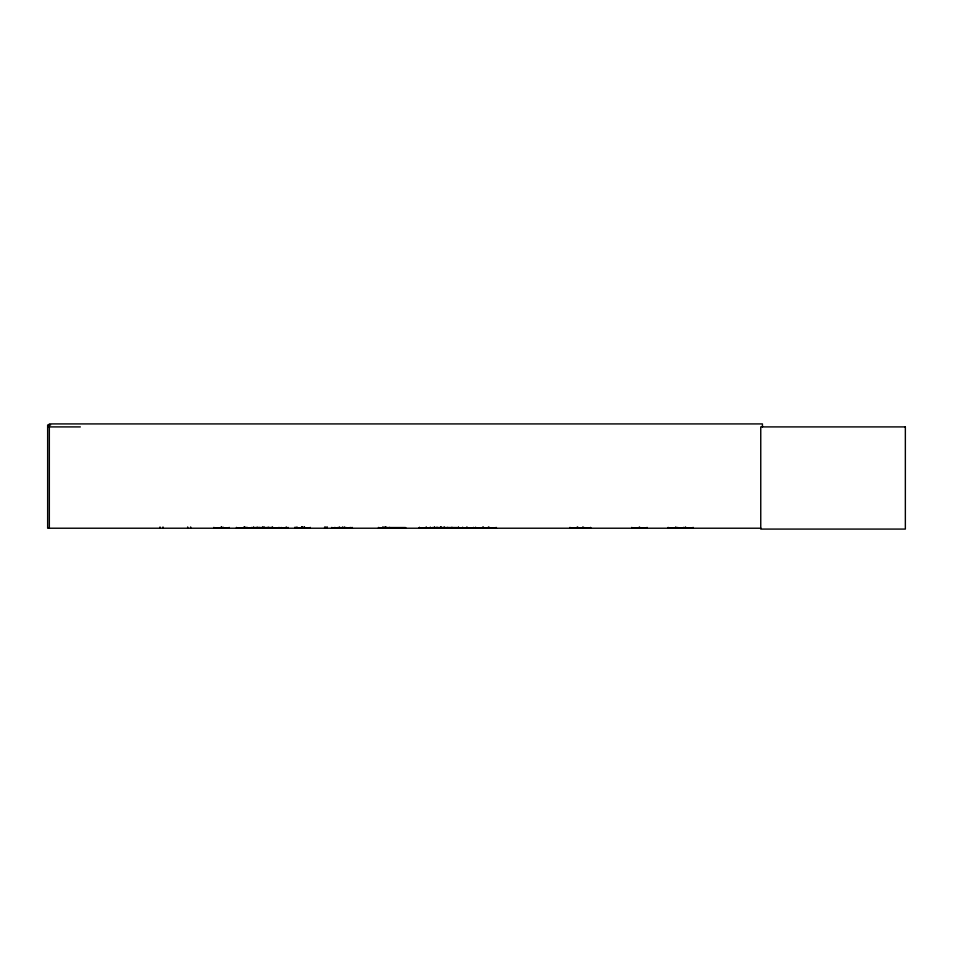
<?xml version="1.0" encoding="UTF-8"?>
<svg xmlns="http://www.w3.org/2000/svg" width="953" height="953" viewBox="0 0 953 953"><rect width="100%" height="100%" fill="white"/><g stroke="black" fill="none" stroke-linecap="round" stroke-linejoin="round"><path stroke-width="1.43" d="M229.185 527.378L229.173 528.224L213.841 528.188L213.853 527.378M251.783 528.188L251.783 527.378M334.884 528.188L334.896 527.378M350.216 528.188L350.216 527.378M432.865 528.093L432.9 527.378M331.465 528.224L352.431 528.141M331.751 528.093L331.811 527.378M345.725 528.093L345.784 527.378M475.261 528.224L496.513 528.141M569.668 528.117L590.884 528.141M583.712 528.093L583.772 527.378M256.738 528.224L257.012 527.45M257.25 528.01L257.096 527.378M267.924 528.117L267.853 527.378M268.365 528.093L268.46 527.378M418.867 528.224L462.467 528.117M430.053 528.117L429.982 527.378M244.087 528.093L244.123 527.45M301.767 528.141L301.756 527.164M302.363 528.093L302.315 527.164M419.308 528.117L419.38 527.45M378.162 528.117L405.585 528.165M451.698 528.117L451.782 527.45L451.853 528.224M280.635 528.117L287.818 528.117M281.147 528.117L281.242 527.45L281.338 528.224M50.628 424.99L47.65 424.99L47.65 528.224L760.947 528.224M47.65 426.908L80.338 426.908M254.237 527.557L273.32 527.557M386.477 527.557L405.561 527.557M434.258 527.557L457.261 527.557M254.201 527.807L273.356 527.807M386.441 527.831L405.597 527.807M434.223 527.807L457.297 527.831M474.129 528.188L462.908 528.117M631.768 528.01L647.087 528.01M693.093 528.01L668.172 528.188L668.172 527.378M385.405 528.188L385.548 527.164M384.869 528.117L384.762 527.45M326.593 528.117L327.367 526.949M304.233 528.141L304.245 527.164M302.506 528.117L302.601 527.378M295.323 528.117L295.227 527.45M269.056 528.117L268.972 527.45L268.889 528.224M279.527 528.117L236.451 528.188L236.463 527.378M590.574 528.093L590.515 527.378M482.48 528.117L482.432 527.45M338.172 528.093L338.112 527.378M437.379 528.093L437.344 527.378M762.436 426.908L762.436 423.918L49.33 423.918L49.33 528.224M693.093 527.378L693.093 528.224M685.695 527.164L685.695 528.224M685.159 527.164L685.159 528.224M683.492 527.378L683.492 528.224M677.762 527.378L677.762 528.224M676.094 527.164L676.094 528.224M675.558 527.164L675.558 528.224M647.087 527.378L647.087 528.224M639.701 527.164L639.701 528.224M639.165 527.164L639.165 528.224M631.768 527.378L631.768 528.224M583.129 527.164L583.129 528.224M582.64 527.164L582.64 528.224M577.875 527.164L577.875 528.224M577.399 527.164L577.399 528.224M576.756 527.378L576.756 528.224M570.013 527.378L570.013 528.224M496.144 527.378L496.144 528.224M489.401 527.378L489.401 528.224M488.758 527.164L488.758 528.224M488.27 527.164L488.27 528.224M483.505 527.164L483.505 528.224M483.028 527.164L483.028 528.224M482.385 527.378L482.385 528.224M473.522 527.378L473.522 528.224M467.113 527.164L467.113 528.224M466.744 527.164L466.744 528.224M462.753 527.378L462.753 528.224M462.622 527.378L462.622 528.224M458.631 527.164L458.631 528.224M458.262 527.164L458.262 528.224M452.02 527.378L452.02 528.224M444.443 527.164L444.443 528.224M443.931 527.164L443.931 528.224M441.179 527.164L441.12 528.224L440.989 527.164M440.798 527.164L440.798 528.224M440.477 527.164L440.477 528.224M436.736 527.378L436.736 528.224M434.58 527.164L434.58 528.224M434.187 527.164L434.187 528.224M430.589 527.378L430.565 528.224L430.518 527.45M426.384 527.164L426.384 528.224M426.003 527.164L426.003 528.224M419.451 527.378L419.451 528.224M389.622 527.378L389.622 528.224M386.036 526.949L386.036 528.224M385.167 526.949L385.167 528.224M384.559 527.378L384.655 528.224M383.058 526.949L383.058 528.224M382.903 527.164L382.903 528.224M378.71 527.378L378.71 528.224M352.086 527.378L352.086 528.224M344.641 527.164L344.641 528.224M344.164 527.164L344.164 528.224M342.83 527.164L342.818 528.224M342.306 527.164L342.282 528.224M339.733 527.164L339.733 528.224M339.256 527.164L339.256 528.224M326.379 527.378L326.379 528.224M326.283 527.378L326.283 528.224M325.259 526.949L325.259 528.224M324.628 527.164L324.628 528.224M310.261 527.378L310.249 528.224L294.93 528.188L294.93 527.378M304.543 526.949L304.543 528.224M302.851 527.164L302.863 528.224M301.565 526.949L301.565 528.224M297.05 527.164L297.05 528.224M296.824 527.164L296.824 528.224M295.132 527.378L295.132 528.224M288.009 527.378L288.009 528.224M286.317 527.164L286.317 528.224M286.091 527.164L286.091 528.224M278.991 527.378L278.991 528.224M272.451 527.164L272.451 528.224M272.058 527.164L272.058 528.224M264.255 527.164L264.255 528.224M263.874 527.164L263.874 528.224M262.861 527.164L262.861 528.224M262.516 527.164L262.516 528.224M259.097 527.378L259.097 528.224M257.322 527.378L257.322 528.224M253.689 527.164L253.689 528.224M253.343 527.164L253.343 528.224M247.315 527.378L247.315 528.224M245.981 527.164L245.969 528.224M244.73 526.949L244.73 528.224M244.385 527.164L244.397 528.224M244.325 527.378L244.218 528.224M243.849 527.164L243.873 528.224M223.097 527.164L223.097 528.224M221.775 527.164L221.787 528.224M221.31 526.949L221.31 528.224L221.239 527.164M190.66 526.949L190.66 528.224M187.681 526.949L187.681 528.224M162.987 526.949L162.987 528.224M160.009 526.949L160.009 528.224M475.595 528.01L475.642 527.378L475.595 528.01M905.35 426.908L760.756 426.908L760.756 529.082L905.35 529.082L905.35 426.908M447.636 528.224L447.636 527.378L447.576 528.224M303.507 528.224L303.507 527.378L303.411 528.224"/></g></svg>
